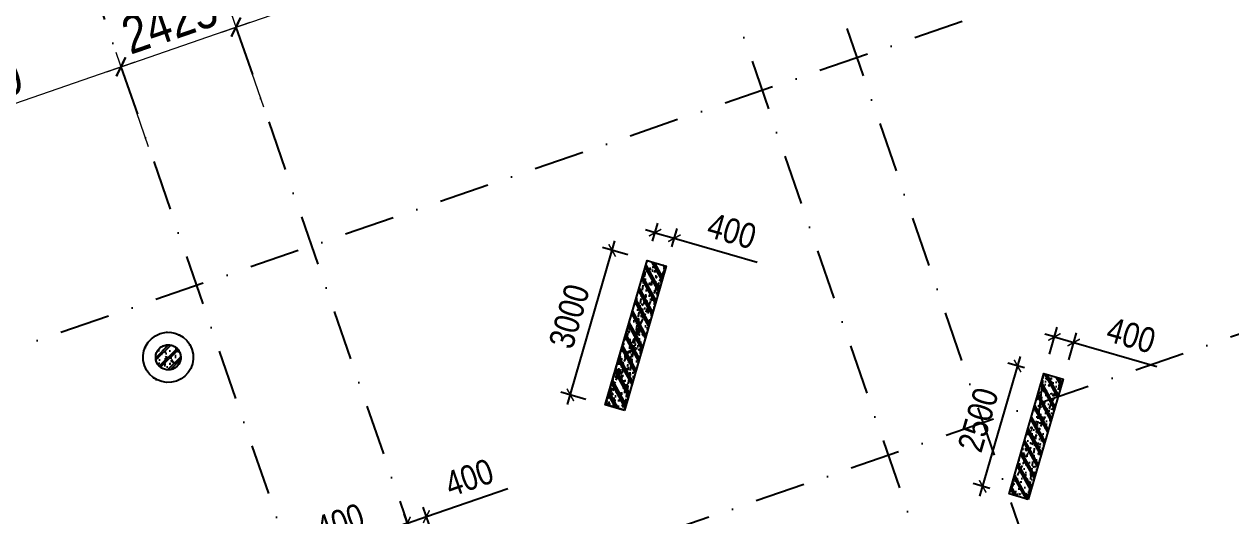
# Model space of a CAD drawing. Header units: millimetres. Extents: x 13965 to 1327256, y -72704 to 46237.
# Drawn here: x 659071 to 683120, y 9668 to 19477 of the extents above; entities that cross this region are included whole.
import ezdxf

# ---------------------------------------------------------------- set-up
doc = ezdxf.new("R2010")
doc.units = ezdxf.units.MM
doc.header["$MEASUREMENT"] = 0
doc.linetypes.add('DASHDOT', pattern=[1, 0.5, -0.25, 0, -0.25])
doc.linetypes.add('DASHED', pattern=[4.5, 3, -1.5])
for name, color, linetype in [('ccu11-Khuat', 9, 'DASHED'), ('ccu12-Hatch', 250, 'Continuous'), ('KC-Betong', 6, 'Continuous'), ('KC2-DIM', 251, 'Continuous'), ('KT-Luoi truc South Tower', 8, 'DASHDOT'), ('ST_MBDV Cot vach 220805$0$AUDIT_I_220805193045-5', 6, 'Continuous'), ('ST_MBDV Cot vach 220805$0$AUDIT_I_220805193045-6', 250, 'Continuous'), ('Xref_ST_MBDV Cot vach 30.7.2022|Xref_ST_MBDV Cot vach 30.7.2022|Xref_ST_MBDV Cot vach 30.7.2022|Xref_ST_MBDV Cot vach 30.7.2022|KC-Betong', 6, 'Continuous')]:
    doc.layers.add(name, color=color, linetype=linetype)
doc.layers.add('KT-Kich thuoc', color=159, linetype='Continuous', lineweight=18)
doc.styles.add('Arial Narrow', font='ARIALN.TTF')
doc.dimstyles.new('ccu12-200', dxfattribs={"dimscale": 200, "dimtxt": 2.5, "dimasz": 1, "dimexe": 1, "dimexo": 2, "dimgap": 1, "dimtad": 1, "dimdec": 0, "dimdsep": 46, "dimtxsty": 'Arial Narrow', "dimblk": 'ARCHTICK', "dimcen": -1, "dimdle": 1, "dimclrd": 256, "dimclre": 256, "dimclrt": 3, "dimadec": 0, "dimazin": 2, "dimtfac": 0.1, "dimtdec": 0, "dimtmove": 0, "dimatfit": 1, "dimldrblk": 'ARCHTICK', "dimfxl": 1, "dimtvp": 0.833333, "dimtolj": 1, "dimtzin": 12, "dimarcsym": 0})
doc.dimstyles.new('CCU_1-300', dxfattribs={"dimscale": 300, "dimtxt": 2.5, "dimasz": 1, "dimexe": 1, "dimexo": 2, "dimgap": 0.5, "dimtad": 1, "dimdec": 0, "dimdsep": 46, "dimtxsty": 'Arial Narrow', "dimblk": 'ARCHTICK', "dimcen": -1, "dimdle": 1, "dimclrd": 256, "dimclre": 256, "dimclrt": 3, "dimadec": 0, "dimazin": 2, "dimtfac": 0.1, "dimtdec": 0, "dimtix": 1, "dimtmove": 2, "dimatfit": 1, "dimfxl": 1, "dimtvp": 0.833333, "dimtolj": 1, "dimtzin": 12, "dimarcsym": 0})

# ---------------------------------------------------------------- blocks, each defined once
blk = doc.blocks.new('_ArchTick')
at = {"color": 0, "const_width": 0.15}
blk.add_lwpolyline([(-0.5, -0.5), (0.5, 0.5)], dxfattribs=at)
blk = doc.blocks.new('*D1062')
at = {"layer": 'Defpoints', "color": 0, "transparency": 16777216}
for p in [(-74037, 58259), (-73290, 56094), (-78772, 54201)]:
    blk.add_point(p, dxfattribs=at)
at = {"layer": 'KT-Kich thuoc', "lineweight": -2, "transparency": 16777216}
for p, q in [((-73486, 56661), (-74135, 58543)), ((-79803, 56269), (-73754, 58357)), ((-78968, 54768), (-79618, 56650))]:
    blk.add_line(p, q, dxfattribs=at)
for p, xscale, yscale, zscale, rotation in [((-74037, 58259), 300, 300, 300, 19.04713796427213), ((-79520, 56366), 300.0000000000001, 300.0000000000001, 300.0000000000001, 199.0471379642721)]:
    blk.add_blockref('_ArchTick', p, dxfattribs=dict(at, xscale=xscale, yscale=yscale, zscale=zscale, rotation=rotation))
at = {"layer": 'KT-Kich thuoc', "color": 3, "transparency": 16777216, "insert": (-76953, 57817), "char_height": 750, "attachment_point": 5, "rotation": 19.0471, "style": 'Arial Narrow'}
blk.add_mtext('\\A1;5800', dxfattribs=at)
blk = doc.blocks.new('*D1063')
at = {"layer": 'Defpoints', "color": 0, "transparency": 16777216}
for p in [(-71745, 59051), (-70998, 56885), (-73290, 56094)]:
    blk.add_point(p, dxfattribs=at)
at = {"layer": 'KT-Kich thuoc', "lineweight": -2, "transparency": 16777216}
for p, q in [((-71193, 57452), (-71843, 59334)), ((-74321, 58161), (-71462, 59149)), ((-73486, 56661), (-74135, 58543))]:
    blk.add_line(p, q, dxfattribs=at)
for p, xscale, yscale, zscale, rotation in [((-71745, 59051), 300, 300, 300, 19.04713796427213), ((-74037, 58259), 300.0000000000001, 300.0000000000001, 300.0000000000001, 199.0471379642721)]:
    blk.add_blockref('_ArchTick', p, dxfattribs=dict(at, xscale=xscale, yscale=yscale, zscale=zscale, rotation=rotation))
at = {"layer": 'KT-Kich thuoc', "color": 3, "transparency": 16777216, "insert": (-73065, 59159), "char_height": 750, "attachment_point": 5, "rotation": 19.0471, "style": 'Arial Narrow'}
blk.add_mtext('\\A1;2425', dxfattribs=at)
blk = doc.blocks.new('*D1064')
at = {"layer": 'Defpoints', "color": 0, "transparency": 16777216}
for p in [(-62765, 62151), (-62018, 59985), (-70998, 56885)]:
    blk.add_point(p, dxfattribs=at)
at = {"layer": 'KT-Kich thuoc', "lineweight": -2, "transparency": 16777216}
for p, q in [((-62214, 60553), (-62863, 62435)), ((-72029, 58953), (-62482, 62249)), ((-71193, 57452), (-71843, 59334))]:
    blk.add_line(p, q, dxfattribs=at)
for p, xscale, yscale, zscale, rotation in [((-62765, 62151), 300, 300, 300, 19.04713796427213), ((-71745, 59051), 300.0000000000001, 300.0000000000001, 300.0000000000001, 199.0471379642721)]:
    blk.add_blockref('_ArchTick', p, dxfattribs=dict(at, xscale=xscale, yscale=yscale, zscale=zscale, rotation=rotation))
at = {"layer": 'KT-Kich thuoc', "color": 3, "transparency": 16777216, "insert": (-67429, 61105), "char_height": 750, "attachment_point": 5, "rotation": 19.0471, "style": 'Arial Narrow'}
blk.add_mtext('\\A1;9500', dxfattribs=at)
blk = doc.blocks.new('*D556')
at = {"layer": 'Defpoints', "color": 0, "transparency": 16777216}
for p in [(664511, 8764), (664756, 8055, 0), (664378, 7925, 0)]:
    blk.add_point(p, dxfattribs=at)
at = {"layer": 'KC2-DIM', "lineweight": -2, "transparency": 16777216}
for p, q in [((664511, 8764), (666138, 9326)), ((664626, 8433), (664446, 8953)), ((664248, 8303), (664068, 8823)), ((664133, 8634), (664511, 8764)), ((664133, 8634), (663944, 8568))]:
    blk.add_line(p, q, dxfattribs=at)
at = {"layer": 'KC2-DIM', "lineweight": -2, "transparency": 16777216, "xscale": 200, "yscale": 200, "zscale": 200}
for p, rotation in [((664511, 8764), 199.0471379540013), ((664133, 8634), 19.04713795400126)]:
    blk.add_blockref('_ArchTick', p, dxfattribs=dict(at, rotation=rotation))
at = {"layer": 'KC2-DIM', "color": 3, "transparency": 16777216, "insert": (665365, 9541), "char_height": 500, "attachment_point": 5, "rotation": 19.0471, "style": 'Arial Narrow'}
blk.add_mtext('\\A1;400', dxfattribs=at)
blk = doc.blocks.new('*D558')
at = {"layer": 'Defpoints', "color": 0, "transparency": 16777216}
for p in [(667087, 9653), (667332, 8945, 0), (666954, 8814, 0)]:
    blk.add_point(p, dxfattribs=at)
at = {"layer": 'KC2-DIM', "lineweight": -2, "transparency": 16777216}
for p, q in [((667087, 9653), (668714, 10215)), ((666823, 9192), (666644, 9712)), ((666709, 9523), (667087, 9653)), ((667201, 9323), (667022, 9842)), ((666709, 9523), (666520, 9458))]:
    blk.add_line(p, q, dxfattribs=at)
at = {"layer": 'KC2-DIM', "lineweight": -2, "transparency": 16777216, "xscale": 200, "yscale": 200, "zscale": 200}
for p, rotation in [((666709, 9523), 19.04713795400126), ((667087, 9653), 199.0471379540013)]:
    blk.add_blockref('_ArchTick', p, dxfattribs=dict(at, rotation=rotation))
at = {"layer": 'KC2-DIM', "color": 3, "transparency": 16777216, "insert": (667941, 10430), "char_height": 500, "attachment_point": 5, "rotation": 19.0471, "style": 'Arial Narrow'}
blk.add_mtext('\\A1;400', dxfattribs=at)
blk = doc.blocks.new('*D559')
at = {"layer": 'Defpoints', "color": 0, "transparency": 16777216}
for p in [(672029, 15206), (671485, 14762, 0), (671869, 14651, 0)]:
    blk.add_point(p, dxfattribs=at)
at = {"layer": 'KC2-DIM', "lineweight": -2, "transparency": 16777216}
for p, q in [((671596, 15147), (671701, 15509)), ((671980, 15036), (672085, 15398)), ((671645, 15317), (671453, 15372)), ((671645, 15317), (672029, 15206)), ((672029, 15206), (673683, 14728))]:
    blk.add_line(p, q, dxfattribs=at)
at = {"layer": 'KC2-DIM', "lineweight": -2, "transparency": 16777216, "xscale": 200, "yscale": 200, "zscale": 200}
for p, rotation in [((671645, 15317), 343.8836854960903), ((672029, 15206), 163.8836854960903)]:
    blk.add_blockref('_ArchTick', p, dxfattribs=dict(at, rotation=rotation))
at = {"layer": 'KC2-DIM', "color": 3, "transparency": 16777216, "insert": (673175, 15349), "char_height": 500, "attachment_point": 5, "rotation": 343.8837, "style": 'Arial Narrow'}
blk.add_mtext('\\A1;400', dxfattribs=at)
blk = doc.blocks.new('*D560')
at = {"layer": 'Defpoints', "color": 0, "transparency": 16777216}
for p in [(670790, 14963), (671485, 14762, 0), (670652, 11880, 0)]:
    blk.add_point(p, dxfattribs=at)
at = {"layer": 'KC2-DIM', "lineweight": -2, "transparency": 16777216}
for p, q in [((669902, 11889), (670846, 15155)), ((671101, 14873), (670598, 15019)), ((670268, 11991), (669765, 12137))]:
    blk.add_line(p, q, dxfattribs=at)
at = {"layer": 'KC2-DIM', "lineweight": -2, "transparency": 16777216, "xscale": 200, "yscale": 200, "zscale": 200}
for p, rotation in [((670790, 14963), 73.88368549608924), ((669957, 12081), 253.8836854960892)]:
    blk.add_blockref('_ArchTick', p, dxfattribs=dict(at, rotation=rotation))
at = {"layer": 'KC2-DIM', "color": 3, "transparency": 16777216, "insert": (669936, 13649), "char_height": 500, "attachment_point": 5, "rotation": 73.8837, "style": 'Arial Narrow'}
blk.add_mtext('\\A1;3000', dxfattribs=at)
blk = doc.blocks.new('*D561')
at = {"layer": 'Defpoints', "color": 0, "transparency": 16777216}
for p in [(678869, 12658), (679393, 12507, 0), (678699, 10105, 0)]:
    blk.add_point(p, dxfattribs=at)
at = {"layer": 'KC2-DIM', "lineweight": -2, "transparency": 16777216}
for p, q in [((678120, 10064), (678925, 12850)), ((679009, 12618), (678677, 12714)), ((678315, 10216), (677983, 10312))]:
    blk.add_line(p, q, dxfattribs=at)
at = {"layer": 'KC2-DIM', "lineweight": -2, "transparency": 16777216, "xscale": 200, "yscale": 200, "zscale": 200}
for p, rotation in [((678869, 12658), 73.88368549609054), ((678175, 10256), 253.8836854960905)]:
    blk.add_blockref('_ArchTick', p, dxfattribs=dict(at, rotation=rotation))
at = {"layer": 'KC2-DIM', "color": 3, "transparency": 16777216, "insert": (678085, 11584), "char_height": 500, "attachment_point": 5, "rotation": 73.8837, "style": 'Arial Narrow'}
blk.add_mtext('\\A1;2500', dxfattribs=at)
blk = doc.blocks.new('*D562')
at = {"layer": 'Defpoints', "color": 0, "transparency": 16777216}
for p in [(679988, 13126), (679393, 12507, 0), (679777, 12396, 0)]:
    blk.add_point(p, dxfattribs=at)
at = {"layer": 'KC2-DIM', "lineweight": -2, "transparency": 16777216}
for p, q in [((679604, 13237), (679412, 13293)), ((679504, 12891), (679660, 13429)), ((679604, 13237), (679988, 13126)), ((679888, 12780), (680044, 13318)), ((679988, 13126), (681642, 12648))]:
    blk.add_line(p, q, dxfattribs=at)
at = {"layer": 'KC2-DIM', "lineweight": -2, "transparency": 16777216, "xscale": 200, "yscale": 200, "zscale": 200}
for p, rotation in [((679604, 13237), 343.8836854960893), ((679988, 13126), 163.8836854960893)]:
    blk.add_blockref('_ArchTick', p, dxfattribs=dict(at, rotation=rotation))
at = {"layer": 'KC2-DIM', "color": 3, "transparency": 16777216, "insert": (681133, 13269), "char_height": 500, "attachment_point": 5, "rotation": 343.8837, "style": 'Arial Narrow'}
blk.add_mtext('\\A1;400', dxfattribs=at)
blk = doc.blocks.new('*U56')
h = blk.add_hatch()
h.set_pattern_fill('VATLIEU04', color=250, scale=40, style=0, pattern_type=2)
h.set_pattern_definition([(50, (-550, 3038.88), (286.904, -25.101), [30, -330]), (355, (-550, 3038.88), (-55.5, 300.877), [24, -264]), (100.451, (-526.1, 3036.8), (231.404, 275.776), [25.496, -280.457]), (46.184, (-550, 3118.88), (426.896, -66.208), [45, -495]), (96.636, (-514.43, 3113.36), (373.865, 389.647), [38.244, -420.685]), (351.184, (-550, 3118.9), (373.865, 389.65), [36, -396]), (21, (-510, 3098.88), (238.763, -161.048), [30, -330]), (326, (-510, 3098.88), (97.326, 290.06), [24, -264]), (71.451, (-490.1, 3085.46), (336.09, 129.012), [25.496, -280.457]), (37.5, (-550, 3038.88), (4.864, 133.1575), [0, -260.8, 0, -268, 0, -265]), (7.5, (-550, 3038.88), (105.228, 157.7647), [0, -152.8, 0, -254.8, 0, -101]), (327.5, (-639.2, 3038.88), (213.529, -9.022), [0, -100, 0, -312, 0, -414]), (317.5, (-679.2, 3038.88), (233.274, 40.042), [0, -130, 0, -207.2, 0, -294]), (45, (-550, 3038.88), (-120.208, 120.208), []), (45, (-550, 3087.88), (-120.208, 120.208), [])])
h.paths.add_polyline_path([(-475, -475), (-75, -475), (-75, 2514), (-475, 2514)])
at = {"color": 6, "ltscale": 0.25}
blk.add_lwpolyline([(-475, -475), (-75, -475), (-75, 2514), (-475, 2514)], close=True, dxfattribs=at)
at = {"layer": 'Defpoints', "linetype": 'ByBlock', "ltscale": 30}
for p, q in [((-75, -475), (-475, 2514)), ((-475, -475), (-75, 2514))]:
    blk.add_line(p, q, dxfattribs=at)
blk = doc.blocks.new('*U35')
h = blk.add_hatch()
h.set_pattern_fill('VATLIEU04', color=250, scale=40, style=0, pattern_type=2)
h.set_pattern_definition([(50, (-550, 2550), (286.904, -25.1), [30, -330]), (355, (-550, 2550), (-55.5, 300.877), [24, -264]), (100.451, (-526.1, 2547.9), (231.404, 275.776), [25.496, -280.457]), (46.184, (-550, 2630), (426.896, -66.208), [45, -495]), (96.636, (-514.43, 2624.5), (373.865, 389.647), [38.244, -420.685]), (351.184, (-550, 2630), (373.865, 389.65), [36, -396]), (21, (-510, 2610), (238.763, -161.048), [30, -330]), (326, (-510, 2610), (97.326, 290.06), [24, -264]), (71.451, (-490.1, 2596.58), (336.09, 129.012), [25.496, -280.457]), (37.5, (-550, 2550), (4.864, 133.1575), [0, -260.8, 0, -268, 0, -265]), (7.5, (-550, 2550), (105.228, 157.765), [0, -152.8, 0, -254.8, 0, -101]), (327.5, (-639.2, 2550), (213.529, -9.022), [0, -100, 0, -312, 0, -414]), (317.5, (-679.2, 2550), (233.274, 40.042), [0, -130, 0, -207.2, 0, -294]), (45, (-550, 2550), (-120.208, 120.208), []), (45, (-550, 2599), (-120.208, 120.208), [])])
h.paths.add_polyline_path([(-475, -475), (-75, -475), (-75, 2025), (-475, 2025)])
at = {"color": 6, "ltscale": 0.25}
blk.add_lwpolyline([(-475, -475), (-75, -475), (-75, 2025), (-475, 2025)], close=True, dxfattribs=at)
at = {"layer": 'Defpoints', "linetype": 'ByBlock', "ltscale": 30}
for p, q in [((-75, -475), (-475, 2025)), ((-475, -475), (-75, 2025))]:
    blk.add_line(p, q, dxfattribs=at)
blk = doc.blocks.new('*U41')
h = blk.add_hatch()
h.set_pattern_fill('VATLIEU04', color=250, scale=40, style=0, pattern_type=2)
h.set_pattern_definition([(50, (-550, 3050), (286.904, -25.101), [30, -330]), (355, (-550, 3050), (-55.5, 300.877), [24, -264]), (100.451, (-526.1, 3047.9), (231.404, 275.776), [25.496, -280.457]), (46.184, (-550, 3130), (426.896, -66.208), [45, -495]), (96.636, (-514.43, 3124.5), (373.865, 389.647), [38.244, -420.685]), (351.184, (-550, 3130), (373.865, 389.65), [36, -396]), (21, (-510, 3110), (238.763, -161.048), [30, -330]), (326, (-510, 3110), (97.326, 290.06), [24, -264]), (71.451, (-490.1, 3096.58), (336.09, 129.012), [25.496, -280.457]), (37.5, (-550, 3050), (4.864, 133.1575), [0, -260.8, 0, -268, 0, -265]), (7.5, (-550, 3050), (105.228, 157.7647), [0, -152.8, 0, -254.8, 0, -101]), (327.5, (-639.2, 3050), (213.529, -9.022), [0, -100, 0, -312, 0, -414]), (317.5, (-679.2, 3050), (233.274, 40.042), [0, -130, 0, -207.2, 0, -294]), (45, (-550, 3050), (-120.208, 120.208), []), (45, (-550, 3099), (-120.208, 120.208), [])])
h.paths.add_polyline_path([(-475, -475), (-75, -475), (-75, 2525), (-475, 2525)])
at = {"color": 6, "ltscale": 0.25}
blk.add_lwpolyline([(-475, -475), (-75, -475), (-75, 2525), (-475, 2525)], close=True, dxfattribs=at)
at = {"layer": 'Defpoints', "linetype": 'ByBlock', "ltscale": 30}
for p, q in [((-75, -475), (-475, 2525)), ((-475, -475), (-75, 2525))]:
    blk.add_line(p, q, dxfattribs=at)
blk = doc.blocks.new('MBCV-T37')
at = {"layer": 'ccu12-Hatch'}
h = blk.add_hatch(dxfattribs=at)
h.set_pattern_fill('CHAU-01', color=256, scale=40, pattern_type=2)
h.set_pattern_definition([(50, (33773.05, -17470.41), (286.9041, -25.10085), [30, -330]), (355, (33773.05, -17470.4), (-55.5005, 300.8769), [24, -264]), (100.4514, (33796.96, -17472.5), (231.40375, 275.7758), [25.4961, -280.4568]), (46.1842, (33773.05, -17390.4), (426.8964, -66.2076), [45, -495]), (96.6356, (33808.62, -17395.93), (373.865, 389.6471), [38.2441, -420.6852]), (351.1842, (33773.05, -17390.4), (373.8648, 389.6474), [36, -396]), (21, (33813.05, -17410.41), (238.7628, -161.04756), [30, -330]), (326, (33813.05, -17410.4), (97.3261, 290.06), [24, -264]), (71.4514, (33832.95, -17423.84), (336.08905, 129.0122), [25.4961, -280.4568]), (37.5, (33773.05, -17470.41), (4.86394, 133.15754), [0, -260.8, 0, -268, 0, -265]), (7.5, (33773.05, -17470.41), (105.22781, 157.76468), [0, -152.8, 0, -254.8, 0, -101]), (327.5, (33683.85, -17470.41), (213.52897, -9.02195), [0, -100, 0, -312, 0, -414]), (317.5, (33643.85, -17470.41), (233.27447, 40.042), [0, -130, 0, -207.2, 0, -294]), (45, (33773.05, -17470.41), (-120.20815, 120.20815), []), (45, (33773.05, -17421.41), (-120.20815, 120.20815), [])])
edge = h.paths.add_edge_path()
edge.add_arc((-39323, 34994), 250, 0, 360)
at = {"layer": 'ST_MBDV Cot vach 220805$0$AUDIT_I_220805193045-6', "ltscale": 0.5}
h = blk.add_hatch(dxfattribs=at)
h.set_pattern_fill('VATLIEU04', color=256, scale=50, angle=335, pattern_type=2)
h.set_pattern_definition([(25, (106690.49, -4410.88), (311.76915, -180), [37.5, -412.5]), (330, (106690.5, -4410.88), (96.0694, 370.1782), [30, -330]), (75.4514, (106716.47, -4425.88), (407.83865, 190.1779), [31.8701, -350.57106]), (21.1842, (106732.75, -4320.24), (448.6488, -300.5234), [56.25, -618.75]), (71.6356, (106770.13, -4345.3), (629.386, 243.9225), [47.8051, -525.8565]), (326.1842, (106732.75, -4320.24), (629.3859, 243.923), [45, -495]), (356, (106767.5, -4364.03), (185.4137, -308.5802), [37.5, -412.5]), (301, (106767.5, -4364.03), (263.4901, 277.1898), [30, -330]), (46.4514, (106782.95, -4389.75), (448.9038, -31.3908), [31.8701, -350.57106]), (12.5, (106690.49, -4410.88), (75.8538, 148.28266), [0, -326, 0, -335, 0, -331.25]), (342.5, (106690.49, -4410.88), (202.55378, 123.1402), [0, -191, 0, -318.5, 0, -126.25]), (302.5, (106589.43, -4363.75), (237.13767, -123.02238), [0, -125, 0, -390, 0, -517.5]), (292.5, (106544.12, -4342.62), (285.42618, -77.8696), [0, -162.5, 0, -259, 0, -367.5]), (20, (106690.49, -4410.88), (-72.67928, 199.68468), []), (20, (106716.37, -4355.36), (-72.67928, 199.68468), [])])
h.paths.add_polyline_path([(-39006, 34609), (-39074, 34561), (-39071, 34562), (-39030, 34589)])
h.paths.add_polyline_path([(-39641, 35380), (-39572, 35428), (-39575, 35426), (-39616, 35399)])
h.paths.add_polyline_path([(-39706, 35315), (-39648, 35373), (-39655, 35368), (-39690, 35334)])
h.paths.add_polyline_path([(-39486, 35467), (-39401, 35488), (-39439, 35480)])
h.paths.add_polyline_path([(-39566, 35431), (-39486, 35467), (-39532, 35448)])
h.paths.add_polyline_path([(-39758, 35239), (-39713, 35306), (-39721, 35296), (-39749, 35256)])
h.paths.add_polyline_path([(-39395, 35489), (-39311, 35493), (-39342, 35494), (-39391, 35489)])
h.paths.add_polyline_path([(-39796, 35154), (-39764, 35228), (-39773, 35213), (-39792, 35168)])
h.paths.add_polyline_path([(-39301, 35493), (-39220, 35483), (-39244, 35488), (-39293, 35493)])
h.paths.add_polyline_path([(-39818, 35063), (-39800, 35142), (-39807, 35121), (-39817, 35073)])
h.paths.add_polyline_path([(-39208, 35480), (-39132, 35455), (-39149, 35463), (-39196, 35478)])
h.paths.add_polyline_path([(-39822, 34969), (-39819, 35052), (-39822, 35024), (-39823, 34975)])
h.paths.add_polyline_path([(-39120, 35450), (-39049, 35412), (-39061, 35420), (-39104, 35444)])
h.paths.add_polyline_path([(-39809, 34876), (-39821, 34961), (-39818, 34926), (-39809, 34878)])
h.paths.add_polyline_path([(-39039, 35405), (-38976, 35354), (-38983, 35361), (-39021, 35392)])
h.paths.add_polyline_path([(-39779, 34791), (-39808, 34873), (-39796, 34831)])
h.paths.add_polyline_path([(-38968, 35345), (-38915, 35282), (-38918, 35287), (-38949, 35326)])
h.paths.add_polyline_path([(-39736, 34713), (-39778, 34787), (-39777, 34785), (-39755, 34742)])
h.paths.add_polyline_path([(-38910, 35275), (-38868, 35201), (-38869, 35203), (-38891, 35246)])
h.paths.add_polyline_path([(-39678, 34643), (-39731, 34706), (-39728, 34701), (-39697, 34662)])
h.paths.add_polyline_path([(-38867, 35198), (-38838, 35115), (-38850, 35157)])
h.paths.add_polyline_path([(-39607, 34583), (-39670, 34635), (-39663, 34627), (-39625, 34596)])
h.paths.add_polyline_path([(-38837, 35112), (-38825, 35027), (-38828, 35062), (-38837, 35110)])
h.paths.add_polyline_path([(-39526, 34538), (-39597, 34576), (-39585, 34568), (-39542, 34544)])
h.paths.add_polyline_path([(-38824, 35019), (-38827, 34936), (-38824, 34964), (-38823, 35013)])
h.paths.add_polyline_path([(-39438, 34508), (-39514, 34533), (-39497, 34525), (-39450, 34510)])
h.paths.add_polyline_path([(-38828, 34925), (-38846, 34846), (-38839, 34867), (-38829, 34915)])
h.paths.add_polyline_path([(-39345, 34495), (-39426, 34505), (-39402, 34500), (-39353, 34495)])
h.paths.add_polyline_path([(-38850, 34834), (-38882, 34760), (-38873, 34775), (-38854, 34820)])
h.paths.add_polyline_path([(-39251, 34499), (-39335, 34495), (-39304, 34494), (-39255, 34499)])
h.paths.add_polyline_path([(-38888, 34749), (-38933, 34682), (-38925, 34692), (-38897, 34732)])
h.paths.add_polyline_path([(-39207, 34508), (-39160, 34521), (-39245, 34501)])
h.paths.add_polyline_path([(-39080, 34558), (-39160, 34521), (-39114, 34540)])
h.paths.add_polyline_path([(-38940, 34673), (-38998, 34615), (-38991, 34620), (-38956, 34654)])
at = {"layer": 'KC-Betong'}
blk.add_circle((-39323, 34994, 0), 250, dxfattribs=at)
at = {"layer": 'ST_MBDV Cot vach 220805$0$AUDIT_I_220805193045-5', "ltscale": 0.5}
blk.add_open_spline([(-39405, 35230, 0), (-39412, 35228, 0), (-39420, 35225, 0), (-39440, 35215, 0), (-39452, 35208, 0), (-39475, 35193, 0), (-39486, 35184, 0), (-39506, 35165, 0), (-39515, 35154, 0), (-39532, 35132, 0), (-39539, 35120, 0), (-39552, 35096, 0), (-39557, 35083, 0), (-39566, 35056, 0), (-39569, 35043, 0), (-39573, 35015, 0), (-39573, 35001, 0), (-39573, 34974, 0), (-39571, 34960, 0), (-39566, 34933, 0), (-39562, 34919, 0), (-39552, 34893, 0), (-39546, 34881, 0), (-39532, 34857, 0), (-39524, 34845, 0), (-39507, 34824, 0), (-39497, 34814, 0), (-39476, 34796, 0), (-39465, 34788, 0), (-39441, 34773, 0), (-39428, 34767, 0), (-39403, 34757, 0), (-39389, 34753, 0), (-39362, 34747, 0), (-39348, 34745, 0), (-39321, 34744, 0), (-39307, 34744, 0), (-39279, 34748, 0), (-39266, 34750, 0), (-39239, 34758, 0), (-39226, 34763, 0), (-39201, 34775, 0), (-39189, 34783, 0), (-39166, 34799, 0), (-39156, 34808, 0), (-39136, 34827, 0), (-39127, 34838, 0), (-39111, 34861, 0), (-39104, 34873, 0), (-39092, 34897, 0), (-39087, 34910, 0), (-39079, 34937, 0), (-39076, 34951, 0), (-39073, 34978, 0), (-39073, 34992, 0), (-39074, 35020, 0), (-39076, 35034, 0), (-39082, 35061, 0), (-39086, 35074, 0), (-39096, 35100, 0), (-39102, 35112, 0), (-39117, 35136, 0), (-39125, 35147, 0), (-39143, 35168, 0), (-39153, 35178, 0), (-39175, 35196, 0), (-39186, 35204, 0), (-39210, 35217, 0), (-39223, 35223, 0), (-39249, 35233, 0), (-39262, 35237, 0), (-39289, 35242, 0), (-39303, 35244, 0), (-39331, 35244, 0), (-39345, 35243, 0), (-39372, 35240, 0), (-39386, 35236, 0), (-39401, 35232, 0), (-39403, 35231, 0), (-39405, 35230, 0)], degree=3, knots=[0, 0, 0, 0, 0.098993, 0.098993, 0.265503, 0.265503, 0.432013, 0.432013, 0.598524, 0.598524, 0.765034, 0.765034, 0.931544, 0.931544, 1.098055, 1.098055, 1.264565, 1.264565, 1.431075, 1.431075, 1.597585, 1.597585, 1.764096, 1.764096, 1.930606, 1.930606, 2.097116, 2.097116, 2.263627, 2.263627, 2.430137, 2.430137, 2.596647, 2.596647, 2.763157, 2.763157, 2.929668, 2.929668, 3.096178, 3.096178, 3.262688, 3.262688, 3.429199, 3.429199, 3.595709, 3.595709, 3.762219, 3.762219, 3.928729, 3.928729, 4.09524, 4.09524, 4.26175, 4.26175, 4.42826, 4.42826, 4.594771, 4.594771, 4.761281, 4.761281, 4.927791, 4.927791, 5.094301, 5.094301, 5.260812, 5.260812, 5.427322, 5.427322, 5.593832, 5.593832, 5.760343, 5.760343, 5.926853, 5.926853, 6.093363, 6.093363, 6.259873, 6.259873, 6.283185, 6.283185, 6.283185, 6.283185], dxfattribs=at)
at = {"layer": 'Xref_ST_MBDV Cot vach 30.7.2022|Xref_ST_MBDV Cot vach 30.7.2022|Xref_ST_MBDV Cot vach 30.7.2022|Xref_ST_MBDV Cot vach 30.7.2022|KC-Betong', "ltscale": 0.5}
blk.add_ellipse((-39323, 34994, 0), major_axis=(-163, 473), ratio=1, dxfattribs=at)
at = {"layer": 'ST_MBDV Cot vach 220805$0$AUDIT_I_220805193045-5', "linetype": 'ByBlock', "xscale": -1, "rotation": 343.8836854960887}
blk.add_blockref('*U56', (-30551, 34532, 0), dxfattribs=at)
at = {"layer": 'Xref_ST_MBDV Cot vach 30.7.2022|Xref_ST_MBDV Cot vach 30.7.2022|Xref_ST_MBDV Cot vach 30.7.2022|Xref_ST_MBDV Cot vach 30.7.2022|KC-Betong', "linetype": 'ByBlock', "xscale": -1, "rotation": 343.8836854960887}
for name, p in [('*U41', (-30554, 34521, 0)), ('*U35', (-22507, 32746, 0))]:
    blk.add_blockref(name, p, dxfattribs=at)
blk = doc.blocks.new('Asix South Tower')
at = {"layer": 'KT-Luoi truc South Tower', "ltscale": 2000}
for p, q in [((-61527.4, 64693.7), (-45306.5, 17710.6)), ((-63417.9, 64041.1), (-47197, 17057.9)), ((-45928.1, 63080), (-113358.3, 39799.9)), ((-72397.8, 60940.8), (-54232.5, 8325.6)), ((-74690, 60149.4), (-64788, 31468.5)), ((-43415.2, 55801.6), (-67725.7, 47408.4))]:
    blk.add_line(p, q, dxfattribs=at)
at = {"layer": 'KT-Kich thuoc'}
for base, p1, p2, picture, middle in [((-62765.3, 62150.9), (-70997.6, 56885.2), (-62017.7, 59985.5), '*D1064', (-67429.2, 61104.5)), ((-71745.2, 59050.6), (-73289.8, 56093.8), (-70997.6, 56885.2), '*D1063', (-73065.2, 59158.7)), ((-74037.4, 58259.3), (-78772.3, 54201), (-73289.8, 56093.8), '*D1062', (-76952.6, 57816.6))]:
    dim = blk.add_linear_dim(base=base, p1=p1, p2=p2, angle=19.04714, dimstyle='CCU_1-300', dxfattribs=at)
    dim.commit()
    dim.dimension.update_dxf_attribs({"geometry": picture, "text_midpoint": middle})

msp = doc.modelspace()

# ---------------------------------------------------------------- block references
at = {"layer": 'ccu11-Khuat'}
msp.add_blockref('MBCV-T37', (701265.6, -22163.9, 0), dxfattribs=at)
at = {"layer": 'KT-Kich thuoc'}
msp.add_blockref('Asix South Tower', (735038.2, -39634.4), dxfattribs=at)

# ---------------------------------------------------------------- dimensions: what is measured, and where the dimension line sits
at = {"layer": 'KC2-DIM'}
for p1, p2, distance, picture, middle in [((671485, 14762.4, 0), (671869.3, 14651.4, 0), 576.9, '*D559', (673174.5, 15348.7)), ((670652.2, 11880.3, 0), (671485, 14762.4, 0), 723.2, '*D560', (669936.4, 13648.5)), ((679393, 12506.9, 0), (679777.3, 12395.8, 0), 760.2, '*D562', (681133.5, 13269.2)), ((678699, 10105.1, 0), (679393, 12506.9, 0), 545.1, '*D561', (678085, 11583.7)), ((666953.9, 8814, 0), (667332, 8944.6, 0), 749.9, '*D558', (667941.1, 10429.8)), ((664378.1, 7924.7, 0), (664756.2, 8055.3, 0), 749.9, '*D556', (665365.2, 9540.5))]:
    dim = msp.add_aligned_dim(p1=p1, p2=p2, distance=distance, dimstyle='ccu12-200', dxfattribs=at)
    dim.commit()
    dim.dimension.update_dxf_attribs({"geometry": picture, "text_midpoint": middle})

doc.saveas('drawing.dxf')
